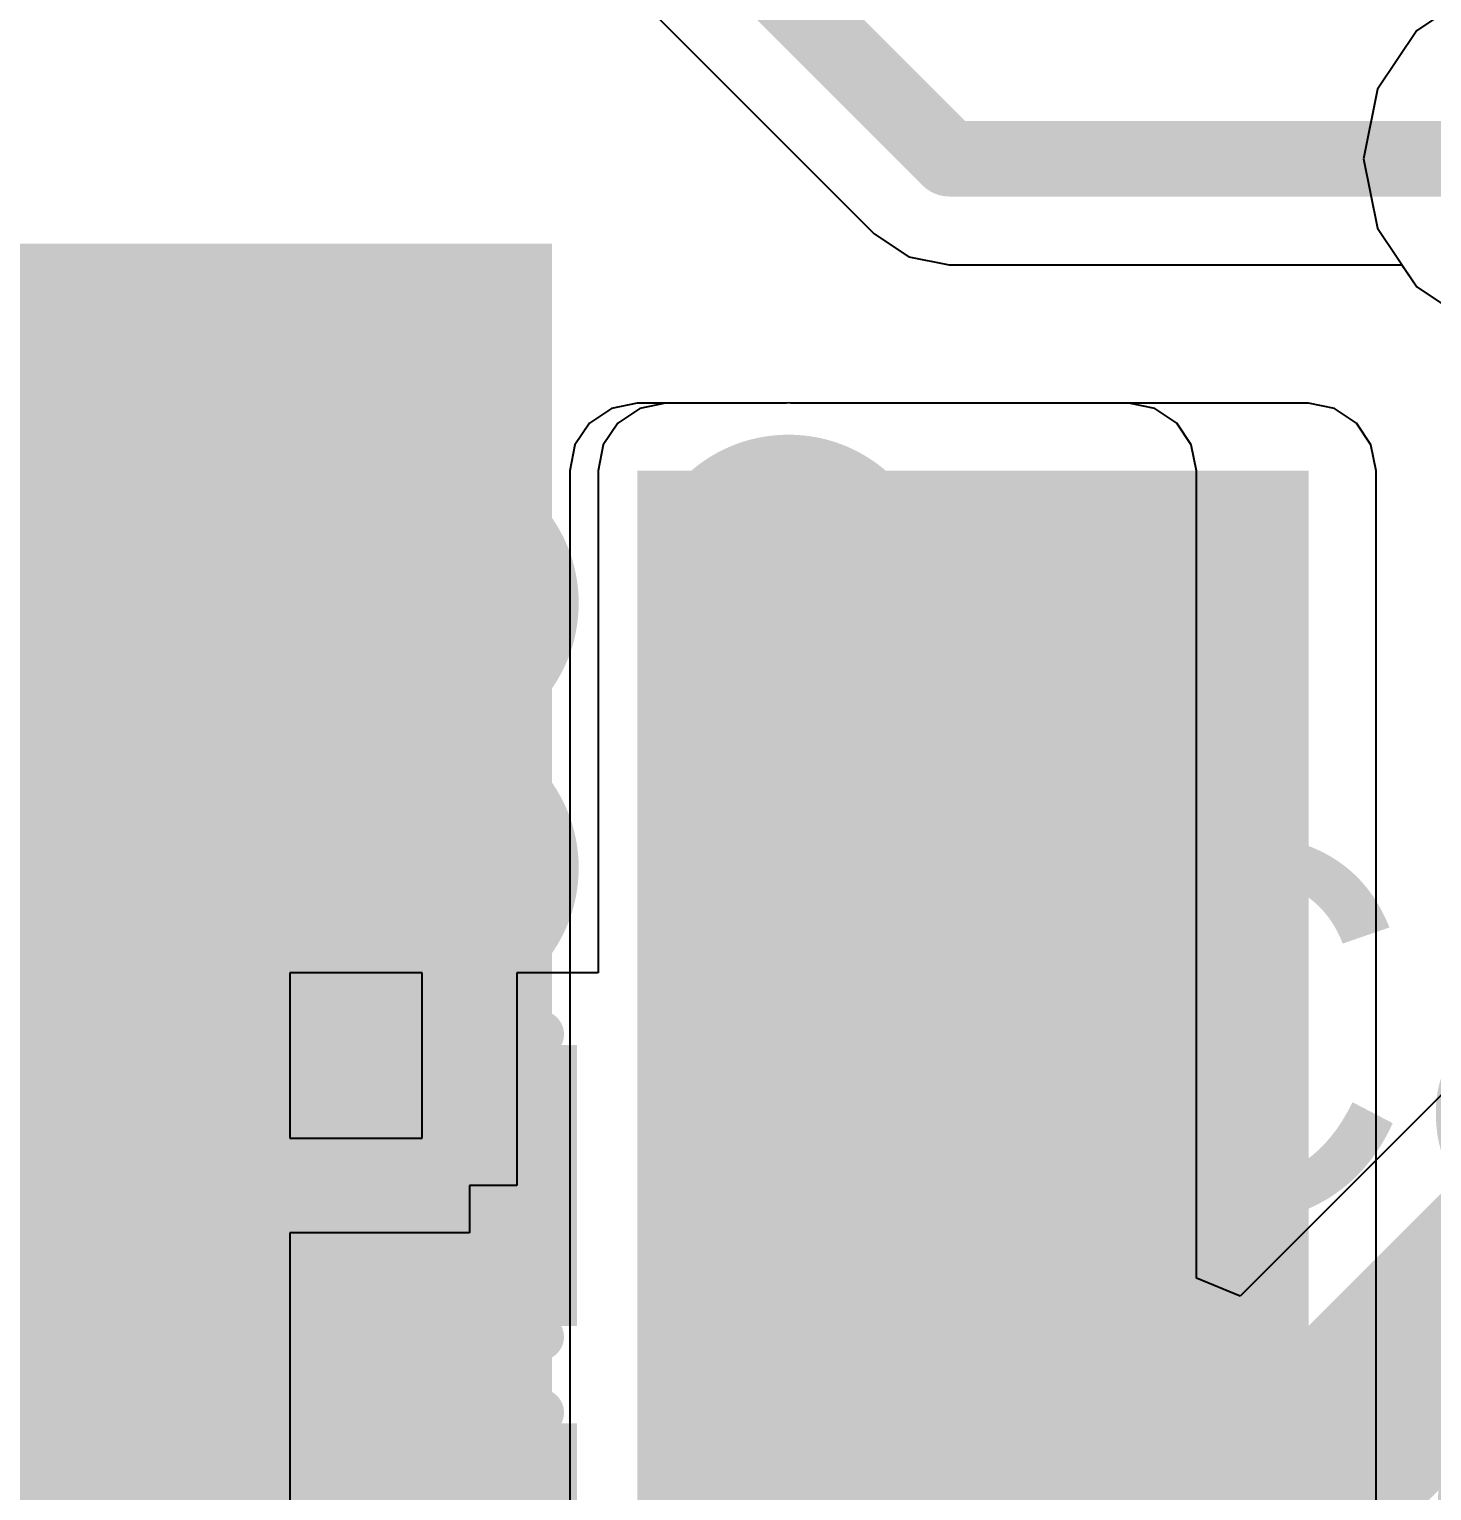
# Model space of a CAD drawing. Header units: inches. Extents: x -8 to 210, y -39 to 109.
# Drawn here: x 58.514 to 62.281, y 24.489 to 28.415 of the extents above; entities that cross this region are included whole.
import ezdxf

# ---------------------------------------------------------------- set-up
doc = ezdxf.new("R2010")
doc.units = ezdxf.units.IN
for name, color, linetype in [('Bottom Layer', 5, 'Continuous'), ('Bottom Solder', 6, 'Continuous'), ('Drill Drawing', 1, 'Continuous'), ('Top Layer', 1, 'Continuous'), ('Top Overlay', 2, 'Continuous'), ('Top Paste', 8, 'Continuous'), ('Top Solder', 216, 'Continuous'), ('Via Holes', 16, 'Continuous')]:
    doc.layers.add(name, color=color, linetype=linetype)
doc.styles.add('Arial', font='', dxfattribs={"height": 0.2})
doc.styles.get('Arial').set_extended_font_data('Arial')

# ---------------------------------------------------------------- blocks, each defined once
blk = doc.blocks.new('C___0402_147')
at = {"layer": 'Top Layer'}
for points in [[(-0.6985, -0.3175), (-0.6985, 0.3175), (-0.2413, 0.3175), (-0.2413, -0.3175)], [(0.2413, -0.3175), (0.2413, 0.3175), (0.6985, 0.3175), (0.6985, -0.3175)]]:
    blk.add_hatch(color=1, dxfattribs=at).paths.add_polyline_path(points)
at = {"layer": 'Top Paste'}
for points in [[(-0.6985, -0.3175), (-0.6985, 0.3175), (-0.2413, 0.3175), (-0.2413, -0.3175)], [(0.2413, -0.3175), (0.2413, 0.3175), (0.6985, 0.3175), (0.6985, -0.3175)]]:
    blk.add_hatch(color=8, dxfattribs=at).paths.add_polyline_path(points)
at = {"layer": 'Top Solder'}
for points in [[(-0.7585, -0.3775), (-0.7585, 0.3775), (-0.1813, 0.3775), (-0.1813, -0.3775)], [(0.1813, -0.3775), (0.1813, 0.3775), (0.7585, 0.3775), (0.7585, -0.3775)]]:
    blk.add_hatch(color=216, dxfattribs=at).paths.add_polyline_path(points)
at = {"layer": 'Top Overlay'}
for points in [[(-0.7874, -0.4064, 0.127, 0.127, 0), (-0.7874, 0.4064, 0.127, 0.127, 0)], [(-0.7874, 0.4064, 0.127, 0.127, 0), (-0.2794, 0.4064, 0.127, 0.127, 0)], [(0.2794, 0.4064, 0.127, 0.127, 0), (0.7874, 0.4064, 0.127, 0.127, 0)], [(0.7874, -0.4064, 0.127, 0.127, 0), (0.7874, 0.4064, 0.127, 0.127, 0)], [(-0.7874, -0.4064, 0.127, 0.127, 0), (-0.2794, -0.4064, 0.127, 0.127, 0)], [(0.2794, -0.4064, 0.127, 0.127, 0), (0.7874, -0.4064, 0.127, 0.127, 0)]]:
    blk.add_lwpolyline(points, format="xyseb", dxfattribs=at)
for points in [[(-0.8191, 0.4064, 0.0635, 0.0635, 1), (-0.7556, 0.4064, 0.0635, 0.0635, 1)], [(-0.8191, 0.4064, 0.0635, 0.0635, 1), (-0.7556, 0.4064, 0.0635, 0.0635, 1)], [(-0.3111, 0.4064, 0.0635, 0.0635, 1), (-0.2477, 0.4064, 0.0635, 0.0635, 1)], [(0.2477, 0.4064, 0.0635, 0.0635, 1), (0.3111, 0.4064, 0.0635, 0.0635, 1)], [(0.7556, 0.4064, 0.0635, 0.0635, 1), (0.8191, 0.4064, 0.0635, 0.0635, 1)], [(0.7556, 0.4064, 0.0635, 0.0635, 1), (0.8191, 0.4064, 0.0635, 0.0635, 1)], [(-0.8191, -0.4064, 0.0635, 0.0635, 1), (-0.7556, -0.4064, 0.0635, 0.0635, 1)], [(-0.8191, -0.4064, 0.0635, 0.0635, 1), (-0.7556, -0.4064, 0.0635, 0.0635, 1)], [(-0.3111, -0.4064, 0.0635, 0.0635, 1), (-0.2477, -0.4064, 0.0635, 0.0635, 1)], [(0.2477, -0.4064, 0.0635, 0.0635, 1), (0.3111, -0.4064, 0.0635, 0.0635, 1)], [(0.7556, -0.4064, 0.0635, 0.0635, 1), (0.8191, -0.4064, 0.0635, 0.0635, 1)], [(0.7556, -0.4064, 0.0635, 0.0635, 1), (0.8191, -0.4064, 0.0635, 0.0635, 1)]]:
    blk.add_lwpolyline(points, format="xyseb", close=True, dxfattribs=at)
blk = doc.blocks.new('C___0402_148')
at = {"layer": 'Top Layer'}
for points in [[(-0.6985, -0.3175), (-0.6985, 0.3175), (-0.2413, 0.3175), (-0.2413, -0.3175)], [(0.2413, -0.3175), (0.2413, 0.3175), (0.6985, 0.3175), (0.6985, -0.3175)]]:
    blk.add_hatch(color=1, dxfattribs=at).paths.add_polyline_path(points)
at = {"layer": 'Top Paste'}
for points in [[(-0.6985, -0.3175), (-0.6985, 0.3175), (-0.2413, 0.3175), (-0.2413, -0.3175)], [(0.2413, -0.3175), (0.2413, 0.3175), (0.6985, 0.3175), (0.6985, -0.3175)]]:
    blk.add_hatch(color=8, dxfattribs=at).paths.add_polyline_path(points)
at = {"layer": 'Top Solder'}
for points in [[(-0.7585, -0.3775), (-0.7585, 0.3775), (-0.1813, 0.3775), (-0.1813, -0.3775)], [(0.1813, -0.3775), (0.1813, 0.3775), (0.7585, 0.3775), (0.7585, -0.3775)]]:
    blk.add_hatch(color=216, dxfattribs=at).paths.add_polyline_path(points)
at = {"layer": 'Top Overlay'}
for points in [[(-0.7874, -0.4064, 0.127, 0.127, 0), (-0.7874, 0.4064, 0.127, 0.127, 0)], [(-0.7874, 0.4064, 0.127, 0.127, 0), (-0.2794, 0.4064, 0.127, 0.127, 0)], [(0.2794, 0.4064, 0.127, 0.127, 0), (0.7874, 0.4064, 0.127, 0.127, 0)], [(0.7874, -0.4064, 0.127, 0.127, 0), (0.7874, 0.4064, 0.127, 0.127, 0)], [(-0.7874, -0.4064, 0.127, 0.127, 0), (-0.2794, -0.4064, 0.127, 0.127, 0)], [(0.2794, -0.4064, 0.127, 0.127, 0), (0.7874, -0.4064, 0.127, 0.127, 0)]]:
    blk.add_lwpolyline(points, format="xyseb", dxfattribs=at)
for points in [[(-0.8191, 0.4064, 0.0635, 0.0635, 1), (-0.7556, 0.4064, 0.0635, 0.0635, 1)], [(-0.8191, 0.4064, 0.0635, 0.0635, 1), (-0.7556, 0.4064, 0.0635, 0.0635, 1)], [(-0.3111, 0.4064, 0.0635, 0.0635, 1), (-0.2477, 0.4064, 0.0635, 0.0635, 1)], [(0.2477, 0.4064, 0.0635, 0.0635, 1), (0.3111, 0.4064, 0.0635, 0.0635, 1)], [(0.7556, 0.4064, 0.0635, 0.0635, 1), (0.8191, 0.4064, 0.0635, 0.0635, 1)], [(0.7556, 0.4064, 0.0635, 0.0635, 1), (0.8191, 0.4064, 0.0635, 0.0635, 1)], [(-0.8191, -0.4064, 0.0635, 0.0635, 1), (-0.7556, -0.4064, 0.0635, 0.0635, 1)], [(-0.8191, -0.4064, 0.0635, 0.0635, 1), (-0.7556, -0.4064, 0.0635, 0.0635, 1)], [(-0.3111, -0.4064, 0.0635, 0.0635, 1), (-0.2477, -0.4064, 0.0635, 0.0635, 1)], [(0.2477, -0.4064, 0.0635, 0.0635, 1), (0.3111, -0.4064, 0.0635, 0.0635, 1)], [(0.7556, -0.4064, 0.0635, 0.0635, 1), (0.8191, -0.4064, 0.0635, 0.0635, 1)], [(0.7556, -0.4064, 0.0635, 0.0635, 1), (0.8191, -0.4064, 0.0635, 0.0635, 1)]]:
    blk.add_lwpolyline(points, format="xyseb", close=True, dxfattribs=at)

msp = doc.modelspace()

# ---------------------------------------------------------------- hatches: boundary and pattern name
at = {"layer": 'Bottom Layer'}
msp.add_hatch(color=5, dxfattribs=at).paths.add_polyline_path([(61.9506, 20.9743), (61.9506, 27.2288), (60.1472, 27.2288), (60.1472, 20.9743)])
h = msp.add_hatch(color=5, dxfattribs=at)
edge = h.paths.add_edge_path()
edge.add_arc((60.5536, 26.924), 0.3, 0, 360)
h = msp.add_hatch(color=5, dxfattribs=at)
edge = h.paths.add_edge_path()
edge.add_arc((59.5884, 26.8732), 0.3, 0, 360)
h = msp.add_hatch(color=5, dxfattribs=at)
edge = h.paths.add_edge_path()
edge.add_arc((59.5884, 26.162), 0.3, 0, 360)
h = msp.add_hatch(color=5, dxfattribs=at)
edge = h.paths.add_edge_path()
edge.add_arc((60.5536, 26.1874), 0.3, 0, 360)
h = msp.add_hatch(color=5, dxfattribs=at)
edge = h.paths.add_edge_path()
edge.add_arc((58.9788, 25.8064), 0.3, 0, 360)
h = msp.add_hatch(color=5, dxfattribs=at)
edge = h.paths.add_edge_path()
edge.add_arc((58.9788, 24.9428), 0.3, 0, 360)
at = {"layer": 'Bottom Solder'}
h = msp.add_hatch(color=6, dxfattribs=at)
edge = h.paths.add_edge_path()
edge.add_arc((60.5536, 26.924), 0.4016, 0, 360)
h = msp.add_hatch(color=6, dxfattribs=at)
edge = h.paths.add_edge_path()
edge.add_arc((59.5884, 26.8732), 0.4016, 0, 360)
h = msp.add_hatch(color=6, dxfattribs=at)
edge = h.paths.add_edge_path()
edge.add_arc((60.5536, 26.1874), 0.4016, 0, 360)
h = msp.add_hatch(color=6, dxfattribs=at)
edge = h.paths.add_edge_path()
edge.add_arc((59.5884, 26.162), 0.4016, 0, 360)
h = msp.add_hatch(color=6, dxfattribs=at)
edge = h.paths.add_edge_path()
edge.add_arc((58.9788, 25.8064), 0.4016, 0, 360)
h = msp.add_hatch(color=6, dxfattribs=at)
edge = h.paths.add_edge_path()
edge.add_arc((58.9788, 24.9428), 0.4016, 0, 360)
at = {"layer": 'Top Layer'}
for points in [[(54.6354, 23.749), (59.817, 23.749), (59.817, 27.8384), (54.6354, 27.8384)], [(57.8358, 22.7584), (59.9186, 22.7584), (59.9186, 27.8384), (57.8358, 27.8384)], [(60.2234, 21.8694), (61.468, 21.8694), (61.468, 27.2288), (60.2234, 27.2288)]]:
    msp.add_hatch(color=1, dxfattribs=at).paths.add_polyline_path(points)
h = msp.add_hatch(color=1, dxfattribs=at)
edge = h.paths.add_edge_path()
edge.add_arc((60.5536, 26.924), 0.3, 0, 360)
h = msp.add_hatch(color=1, dxfattribs=at)
edge = h.paths.add_edge_path()
edge.add_arc((59.5884, 26.8732), 0.3, 0, 360)
h = msp.add_hatch(color=1, dxfattribs=at)
edge = h.paths.add_edge_path()
edge.add_arc((59.5884, 26.162), 0.3, 0, 360)
h = msp.add_hatch(color=1, dxfattribs=at)
edge = h.paths.add_edge_path()
edge.add_arc((60.5536, 26.1874), 0.3, 0, 360)
h = msp.add_hatch(color=1, dxfattribs=at)
edge = h.paths.add_edge_path()
edge.add_arc((58.9788, 25.8064), 0.3, 0, 360)
h = msp.add_hatch(color=1, dxfattribs=at)
edge = h.paths.add_edge_path()
edge.add_arc((58.9788, 24.9428), 0.3, 0, 360)
at = {"layer": 'Top Solder'}
h = msp.add_hatch(color=216, dxfattribs=at)
edge = h.paths.add_edge_path()
edge.add_arc((60.5536, 26.924), 0.4016, 0, 360)
h = msp.add_hatch(color=216, dxfattribs=at)
edge = h.paths.add_edge_path()
edge.add_arc((59.5884, 26.8732), 0.4016, 0, 360)
h = msp.add_hatch(color=216, dxfattribs=at)
edge = h.paths.add_edge_path()
edge.add_arc((60.5536, 26.1874), 0.4016, 0, 360)
h = msp.add_hatch(color=216, dxfattribs=at)
edge = h.paths.add_edge_path()
edge.add_arc((59.5884, 26.162), 0.4016, 0, 360)
h = msp.add_hatch(color=216, dxfattribs=at)
edge = h.paths.add_edge_path()
edge.add_arc((58.9788, 25.8064), 0.4016, 0, 360)
h = msp.add_hatch(color=216, dxfattribs=at)
edge = h.paths.add_edge_path()
edge.add_arc((58.9788, 24.9428), 0.4016, 0, 360)
at = {"layer": 'Via Holes'}
h = msp.add_hatch(color=7, dxfattribs=at)
edge = h.paths.add_edge_path()
edge.add_arc((60.5536, 26.924), 0.15, 0, 360)
h = msp.add_hatch(color=7, dxfattribs=at)
edge = h.paths.add_edge_path()
edge.add_arc((59.5884, 26.8732), 0.15, 0, 360)
h = msp.add_hatch(color=7, dxfattribs=at)
edge = h.paths.add_edge_path()
edge.add_arc((59.5884, 26.162), 0.15, 0, 360)
h = msp.add_hatch(color=7, dxfattribs=at)
edge = h.paths.add_edge_path()
edge.add_arc((60.5536, 26.1874), 0.15, 0, 360)
h = msp.add_hatch(color=7, dxfattribs=at)
edge = h.paths.add_edge_path()
edge.add_arc((58.9788, 25.8064), 0.15, 0, 360)
h = msp.add_hatch(color=7, dxfattribs=at)
edge = h.paths.add_edge_path()
edge.add_arc((58.9788, 24.9428), 0.15, 0, 360)

# ---------------------------------------------------------------- linework, layer by layer
at = {"layer": 'Bottom Layer'}
for p, q in [((62.3636, 28.4933), (62.2411, 28.4115)), ((62.2411, 28.4115), (62.1355, 28.2534)), ((62.1355, 28.2534), (62.0984, 28.067)), ((62.0984, 28.067), (62.1355, 27.8806)), ((62.1355, 27.8806), (62.2411, 27.7225)), ((62.2411, 27.7225), (62.3992, 27.6169)), ((60.1472, 27.4101), (60.0778, 27.3963)), ((60.5482, 27.4101), (60.1472, 27.4101)), ((60.5536, 27.4112), (60.5482, 27.4101)), ((60.559, 27.4101), (60.5536, 27.4112)), ((61.9506, 27.4101), (60.559, 27.4101)), ((62.02, 27.3963), (61.9506, 27.4101)), ((60.0778, 27.3963), (60.019, 27.357)), ((62.0788, 27.357), (62.02, 27.3963)), ((60.019, 27.357), (59.9797, 27.2982)), ((62.1181, 27.2982), (62.0788, 27.357)), ((59.9797, 27.2982), (59.9659, 27.2288)), ((62.1319, 27.2288), (62.1181, 27.2982)), ((59.9659, 27.2288), (59.9659, 21.9964)), ((62.1319, 22.1777), (62.1319, 27.2288))]:
    msp.add_line(p, q, dxfattribs=at)
at = {"layer": 'Drill Drawing'}
for points in [[(60.2996, 27.178, 0.0508, 0.0508, 0), (60.8076, 27.178, 0.0508, 0.0508, 0)], [(60.2996, 26.67, 0.0508, 0.0508, 0), (60.2996, 27.178, 0.0508, 0.0508, 0)], [(60.8076, 26.67, 0.0508, 0.0508, 0), (60.8076, 27.178, 0.0508, 0.0508, 0)], [(59.3344, 27.1272, 0.0508, 0.0508, 0), (59.8424, 27.1272, 0.0508, 0.0508, 0)], [(59.3344, 26.6192, 0.0508, 0.0508, 0), (59.3344, 27.1272, 0.0508, 0.0508, 0)], [(59.8424, 26.6192, 0.0508, 0.0508, 0), (59.8424, 27.1272, 0.0508, 0.0508, 0)], [(60.4012, 27.0764, 0.0508, 0.0508, 0), (60.706, 27.0764, 0.0508, 0.0508, 0)], [(60.4012, 26.7716, 0.0508, 0.0508, 0), (60.4012, 27.0764, 0.0508, 0.0508, 0)], [(60.706, 26.7716, 0.0508, 0.0508, 0), (60.706, 27.0764, 0.0508, 0.0508, 0)], [(59.436, 27.0256, 0.0508, 0.0508, 0), (59.7408, 27.0256, 0.0508, 0.0508, 0)], [(59.436, 26.7208, 0.0508, 0.0508, 0), (59.436, 27.0256, 0.0508, 0.0508, 0)], [(59.7408, 26.7208, 0.0508, 0.0508, 0), (59.7408, 27.0256, 0.0508, 0.0508, 0)], [(60.4012, 26.7716, 0.0508, 0.0508, 0), (60.706, 26.7716, 0.0508, 0.0508, 0)], [(59.436, 26.7208, 0.0508, 0.0508, 0), (59.7408, 26.7208, 0.0508, 0.0508, 0)], [(60.2996, 26.67, 0.0508, 0.0508, 0), (60.8076, 26.67, 0.0508, 0.0508, 0)], [(59.3344, 26.6192, 0.0508, 0.0508, 0), (59.8424, 26.6192, 0.0508, 0.0508, 0)], [(60.2996, 26.4414, 0.0508, 0.0508, 0), (60.8076, 26.4414, 0.0508, 0.0508, 0)], [(60.2996, 25.9334, 0.0508, 0.0508, 0), (60.2996, 26.4414, 0.0508, 0.0508, 0)], [(60.8076, 25.9334, 0.0508, 0.0508, 0), (60.8076, 26.4414, 0.0508, 0.0508, 0)], [(59.3344, 26.416, 0.0508, 0.0508, 0), (59.8424, 26.416, 0.0508, 0.0508, 0)], [(59.3344, 25.908, 0.0508, 0.0508, 0), (59.3344, 26.416, 0.0508, 0.0508, 0)], [(59.8424, 25.908, 0.0508, 0.0508, 0), (59.8424, 26.416, 0.0508, 0.0508, 0)], [(60.4012, 26.3398, 0.0508, 0.0508, 0), (60.706, 26.3398, 0.0508, 0.0508, 0)], [(60.4012, 26.035, 0.0508, 0.0508, 0), (60.4012, 26.3398, 0.0508, 0.0508, 0)], [(60.706, 26.035, 0.0508, 0.0508, 0), (60.706, 26.3398, 0.0508, 0.0508, 0)], [(59.436, 26.3144, 0.0508, 0.0508, 0), (59.7408, 26.3144, 0.0508, 0.0508, 0)], [(59.436, 26.0096, 0.0508, 0.0508, 0), (59.436, 26.3144, 0.0508, 0.0508, 0)], [(59.7408, 26.0096, 0.0508, 0.0508, 0), (59.7408, 26.3144, 0.0508, 0.0508, 0)], [(58.7248, 26.0604, 0.0508, 0.0508, 0), (59.2328, 26.0604, 0.0508, 0.0508, 0)], [(58.7248, 25.5524, 0.0508, 0.0508, 0), (58.7248, 26.0604, 0.0508, 0.0508, 0)], [(59.2328, 25.5524, 0.0508, 0.0508, 0), (59.2328, 26.0604, 0.0508, 0.0508, 0)], [(59.436, 26.0096, 0.0508, 0.0508, 0), (59.7408, 26.0096, 0.0508, 0.0508, 0)], [(60.4012, 26.035, 0.0508, 0.0508, 0), (60.706, 26.035, 0.0508, 0.0508, 0)], [(58.8264, 25.9588, 0.0508, 0.0508, 0), (59.1312, 25.9588, 0.0508, 0.0508, 0)], [(58.8264, 25.654, 0.0508, 0.0508, 0), (58.8264, 25.9588, 0.0508, 0.0508, 0)], [(59.1312, 25.654, 0.0508, 0.0508, 0), (59.1312, 25.9588, 0.0508, 0.0508, 0)], [(60.2996, 25.9334, 0.0508, 0.0508, 0), (60.8076, 25.9334, 0.0508, 0.0508, 0)], [(59.3344, 25.908, 0.0508, 0.0508, 0), (59.8424, 25.908, 0.0508, 0.0508, 0)], [(58.8264, 25.654, 0.0508, 0.0508, 0), (59.1312, 25.654, 0.0508, 0.0508, 0)], [(58.7248, 25.5524, 0.0508, 0.0508, 0), (59.2328, 25.5524, 0.0508, 0.0508, 0)], [(58.7248, 25.1968, 0.0508, 0.0508, 0), (59.2328, 25.1968, 0.0508, 0.0508, 0)], [(58.7248, 24.6888, 0.0508, 0.0508, 0), (58.7248, 25.1968, 0.0508, 0.0508, 0)], [(59.2328, 24.6888, 0.0508, 0.0508, 0), (59.2328, 25.1968, 0.0508, 0.0508, 0)], [(58.8264, 25.0952, 0.0508, 0.0508, 0), (59.1312, 25.0952, 0.0508, 0.0508, 0)], [(58.8264, 24.7904, 0.0508, 0.0508, 0), (58.8264, 25.0952, 0.0508, 0.0508, 0)], [(59.1312, 24.7904, 0.0508, 0.0508, 0), (59.1312, 25.0952, 0.0508, 0.0508, 0)], [(58.8264, 24.7904, 0.0508, 0.0508, 0), (59.1312, 24.7904, 0.0508, 0.0508, 0)], [(58.7248, 24.6888, 0.0508, 0.0508, 0), (59.2328, 24.6888, 0.0508, 0.0508, 0)]]:
    msp.add_lwpolyline(points, format="xyseb", dxfattribs=at)
for points in [[(60.2869, 27.178, 0.0254, 0.0254, 1), (60.3123, 27.178, 0.0254, 0.0254, 1)], [(60.2869, 27.178, 0.0254, 0.0254, 1), (60.3123, 27.178, 0.0254, 0.0254, 1)], [(60.7949, 27.178, 0.0254, 0.0254, 1), (60.8203, 27.178, 0.0254, 0.0254, 1)], [(60.7949, 27.178, 0.0254, 0.0254, 1), (60.8203, 27.178, 0.0254, 0.0254, 1)], [(59.3217, 27.1272, 0.0254, 0.0254, 1), (59.3471, 27.1272, 0.0254, 0.0254, 1)], [(59.3217, 27.1272, 0.0254, 0.0254, 1), (59.3471, 27.1272, 0.0254, 0.0254, 1)], [(59.8297, 27.1272, 0.0254, 0.0254, 1), (59.8551, 27.1272, 0.0254, 0.0254, 1)], [(59.8297, 27.1272, 0.0254, 0.0254, 1), (59.8551, 27.1272, 0.0254, 0.0254, 1)], [(60.3885, 27.0764, 0.0254, 0.0254, 1), (60.4139, 27.0764, 0.0254, 0.0254, 1)], [(60.3885, 27.0764, 0.0254, 0.0254, 1), (60.4139, 27.0764, 0.0254, 0.0254, 1)], [(60.6933, 27.0764, 0.0254, 0.0254, 1), (60.7187, 27.0764, 0.0254, 0.0254, 1)], [(60.6933, 27.0764, 0.0254, 0.0254, 1), (60.7187, 27.0764, 0.0254, 0.0254, 1)], [(59.4233, 27.0256, 0.0254, 0.0254, 1), (59.4487, 27.0256, 0.0254, 0.0254, 1)], [(59.4233, 27.0256, 0.0254, 0.0254, 1), (59.4487, 27.0256, 0.0254, 0.0254, 1)], [(59.7281, 27.0256, 0.0254, 0.0254, 1), (59.7535, 27.0256, 0.0254, 0.0254, 1)], [(59.7281, 27.0256, 0.0254, 0.0254, 1), (59.7535, 27.0256, 0.0254, 0.0254, 1)], [(60.3885, 26.7716, 0.0254, 0.0254, 1), (60.4139, 26.7716, 0.0254, 0.0254, 1)], [(60.3885, 26.7716, 0.0254, 0.0254, 1), (60.4139, 26.7716, 0.0254, 0.0254, 1)], [(60.6933, 26.7716, 0.0254, 0.0254, 1), (60.7187, 26.7716, 0.0254, 0.0254, 1)], [(60.6933, 26.7716, 0.0254, 0.0254, 1), (60.7187, 26.7716, 0.0254, 0.0254, 1)], [(59.4233, 26.7208, 0.0254, 0.0254, 1), (59.4487, 26.7208, 0.0254, 0.0254, 1)], [(59.4233, 26.7208, 0.0254, 0.0254, 1), (59.4487, 26.7208, 0.0254, 0.0254, 1)], [(59.7281, 26.7208, 0.0254, 0.0254, 1), (59.7535, 26.7208, 0.0254, 0.0254, 1)], [(59.7281, 26.7208, 0.0254, 0.0254, 1), (59.7535, 26.7208, 0.0254, 0.0254, 1)], [(60.2869, 26.67, 0.0254, 0.0254, 1), (60.3123, 26.67, 0.0254, 0.0254, 1)], [(60.2869, 26.67, 0.0254, 0.0254, 1), (60.3123, 26.67, 0.0254, 0.0254, 1)], [(60.7949, 26.67, 0.0254, 0.0254, 1), (60.8203, 26.67, 0.0254, 0.0254, 1)], [(60.7949, 26.67, 0.0254, 0.0254, 1), (60.8203, 26.67, 0.0254, 0.0254, 1)], [(59.3217, 26.6192, 0.0254, 0.0254, 1), (59.3471, 26.6192, 0.0254, 0.0254, 1)], [(59.3217, 26.6192, 0.0254, 0.0254, 1), (59.3471, 26.6192, 0.0254, 0.0254, 1)], [(59.8297, 26.6192, 0.0254, 0.0254, 1), (59.8551, 26.6192, 0.0254, 0.0254, 1)], [(59.8297, 26.6192, 0.0254, 0.0254, 1), (59.8551, 26.6192, 0.0254, 0.0254, 1)], [(60.2869, 26.4414, 0.0254, 0.0254, 1), (60.3123, 26.4414, 0.0254, 0.0254, 1)], [(60.2869, 26.4414, 0.0254, 0.0254, 1), (60.3123, 26.4414, 0.0254, 0.0254, 1)], [(60.7949, 26.4414, 0.0254, 0.0254, 1), (60.8203, 26.4414, 0.0254, 0.0254, 1)], [(60.7949, 26.4414, 0.0254, 0.0254, 1), (60.8203, 26.4414, 0.0254, 0.0254, 1)], [(59.3217, 26.416, 0.0254, 0.0254, 1), (59.3471, 26.416, 0.0254, 0.0254, 1)], [(59.3217, 26.416, 0.0254, 0.0254, 1), (59.3471, 26.416, 0.0254, 0.0254, 1)], [(59.8297, 26.416, 0.0254, 0.0254, 1), (59.8551, 26.416, 0.0254, 0.0254, 1)], [(59.8297, 26.416, 0.0254, 0.0254, 1), (59.8551, 26.416, 0.0254, 0.0254, 1)], [(60.3885, 26.3398, 0.0254, 0.0254, 1), (60.4139, 26.3398, 0.0254, 0.0254, 1)], [(60.3885, 26.3398, 0.0254, 0.0254, 1), (60.4139, 26.3398, 0.0254, 0.0254, 1)], [(60.6933, 26.3398, 0.0254, 0.0254, 1), (60.7187, 26.3398, 0.0254, 0.0254, 1)], [(60.6933, 26.3398, 0.0254, 0.0254, 1), (60.7187, 26.3398, 0.0254, 0.0254, 1)], [(59.4233, 26.3144, 0.0254, 0.0254, 1), (59.4487, 26.3144, 0.0254, 0.0254, 1)], [(59.4233, 26.3144, 0.0254, 0.0254, 1), (59.4487, 26.3144, 0.0254, 0.0254, 1)], [(59.7281, 26.3144, 0.0254, 0.0254, 1), (59.7535, 26.3144, 0.0254, 0.0254, 1)], [(59.7281, 26.3144, 0.0254, 0.0254, 1), (59.7535, 26.3144, 0.0254, 0.0254, 1)], [(58.7121, 26.0604, 0.0254, 0.0254, 1), (58.7375, 26.0604, 0.0254, 0.0254, 1)], [(58.7121, 26.0604, 0.0254, 0.0254, 1), (58.7375, 26.0604, 0.0254, 0.0254, 1)], [(59.2201, 26.0604, 0.0254, 0.0254, 1), (59.2455, 26.0604, 0.0254, 0.0254, 1)], [(59.2201, 26.0604, 0.0254, 0.0254, 1), (59.2455, 26.0604, 0.0254, 0.0254, 1)], [(59.4233, 26.0096, 0.0254, 0.0254, 1), (59.4487, 26.0096, 0.0254, 0.0254, 1)], [(59.4233, 26.0096, 0.0254, 0.0254, 1), (59.4487, 26.0096, 0.0254, 0.0254, 1)], [(59.7281, 26.0096, 0.0254, 0.0254, 1), (59.7535, 26.0096, 0.0254, 0.0254, 1)], [(59.7281, 26.0096, 0.0254, 0.0254, 1), (59.7535, 26.0096, 0.0254, 0.0254, 1)], [(60.3885, 26.035, 0.0254, 0.0254, 1), (60.4139, 26.035, 0.0254, 0.0254, 1)], [(60.3885, 26.035, 0.0254, 0.0254, 1), (60.4139, 26.035, 0.0254, 0.0254, 1)], [(60.6933, 26.035, 0.0254, 0.0254, 1), (60.7187, 26.035, 0.0254, 0.0254, 1)], [(60.6933, 26.035, 0.0254, 0.0254, 1), (60.7187, 26.035, 0.0254, 0.0254, 1)], [(58.8137, 25.9588, 0.0254, 0.0254, 1), (58.8391, 25.9588, 0.0254, 0.0254, 1)], [(58.8137, 25.9588, 0.0254, 0.0254, 1), (58.8391, 25.9588, 0.0254, 0.0254, 1)], [(59.1185, 25.9588, 0.0254, 0.0254, 1), (59.1439, 25.9588, 0.0254, 0.0254, 1)], [(59.1185, 25.9588, 0.0254, 0.0254, 1), (59.1439, 25.9588, 0.0254, 0.0254, 1)], [(60.2869, 25.9334, 0.0254, 0.0254, 1), (60.3123, 25.9334, 0.0254, 0.0254, 1)], [(60.2869, 25.9334, 0.0254, 0.0254, 1), (60.3123, 25.9334, 0.0254, 0.0254, 1)], [(60.7949, 25.9334, 0.0254, 0.0254, 1), (60.8203, 25.9334, 0.0254, 0.0254, 1)], [(60.7949, 25.9334, 0.0254, 0.0254, 1), (60.8203, 25.9334, 0.0254, 0.0254, 1)], [(59.3217, 25.908, 0.0254, 0.0254, 1), (59.3471, 25.908, 0.0254, 0.0254, 1)], [(59.3217, 25.908, 0.0254, 0.0254, 1), (59.3471, 25.908, 0.0254, 0.0254, 1)], [(59.8297, 25.908, 0.0254, 0.0254, 1), (59.8551, 25.908, 0.0254, 0.0254, 1)], [(59.8297, 25.908, 0.0254, 0.0254, 1), (59.8551, 25.908, 0.0254, 0.0254, 1)], [(58.8137, 25.654, 0.0254, 0.0254, 1), (58.8391, 25.654, 0.0254, 0.0254, 1)], [(58.8137, 25.654, 0.0254, 0.0254, 1), (58.8391, 25.654, 0.0254, 0.0254, 1)], [(59.1185, 25.654, 0.0254, 0.0254, 1), (59.1439, 25.654, 0.0254, 0.0254, 1)], [(59.1185, 25.654, 0.0254, 0.0254, 1), (59.1439, 25.654, 0.0254, 0.0254, 1)], [(58.7121, 25.5524, 0.0254, 0.0254, 1), (58.7375, 25.5524, 0.0254, 0.0254, 1)], [(58.7121, 25.5524, 0.0254, 0.0254, 1), (58.7375, 25.5524, 0.0254, 0.0254, 1)], [(59.2201, 25.5524, 0.0254, 0.0254, 1), (59.2455, 25.5524, 0.0254, 0.0254, 1)], [(59.2201, 25.5524, 0.0254, 0.0254, 1), (59.2455, 25.5524, 0.0254, 0.0254, 1)], [(58.7121, 25.1968, 0.0254, 0.0254, 1), (58.7375, 25.1968, 0.0254, 0.0254, 1)], [(58.7121, 25.1968, 0.0254, 0.0254, 1), (58.7375, 25.1968, 0.0254, 0.0254, 1)], [(59.2201, 25.1968, 0.0254, 0.0254, 1), (59.2455, 25.1968, 0.0254, 0.0254, 1)], [(59.2201, 25.1968, 0.0254, 0.0254, 1), (59.2455, 25.1968, 0.0254, 0.0254, 1)], [(58.8137, 25.0952, 0.0254, 0.0254, 1), (58.8391, 25.0952, 0.0254, 0.0254, 1)], [(58.8137, 25.0952, 0.0254, 0.0254, 1), (58.8391, 25.0952, 0.0254, 0.0254, 1)], [(59.1185, 25.0952, 0.0254, 0.0254, 1), (59.1439, 25.0952, 0.0254, 0.0254, 1)], [(59.1185, 25.0952, 0.0254, 0.0254, 1), (59.1439, 25.0952, 0.0254, 0.0254, 1)], [(58.8137, 24.7904, 0.0254, 0.0254, 1), (58.8391, 24.7904, 0.0254, 0.0254, 1)], [(58.8137, 24.7904, 0.0254, 0.0254, 1), (58.8391, 24.7904, 0.0254, 0.0254, 1)], [(59.1185, 24.7904, 0.0254, 0.0254, 1), (59.1439, 24.7904, 0.0254, 0.0254, 1)], [(59.1185, 24.7904, 0.0254, 0.0254, 1), (59.1439, 24.7904, 0.0254, 0.0254, 1)], [(58.7121, 24.6888, 0.0254, 0.0254, 1), (58.7375, 24.6888, 0.0254, 0.0254, 1)], [(58.7121, 24.6888, 0.0254, 0.0254, 1), (58.7375, 24.6888, 0.0254, 0.0254, 1)], [(59.2201, 24.6888, 0.0254, 0.0254, 1), (59.2455, 24.6888, 0.0254, 0.0254, 1)], [(59.2201, 24.6888, 0.0254, 0.0254, 1), (59.2455, 24.6888, 0.0254, 0.0254, 1)]]:
    msp.add_lwpolyline(points, format="xyseb", close=True, dxfattribs=at)
at = {"layer": 'Top Layer'}
for p, q in [((60.1236, 28.526), (60.784, 27.8656)), ((60.784, 27.8656), (60.8764, 27.8038)), ((60.8764, 27.8038), (60.9854, 27.7821)), ((60.9854, 27.7821), (60.9854, 27.7821)), ((60.9854, 27.7821), (62.2013, 27.7821)), ((62.2013, 27.7821), (62.2411, 27.7225)), ((62.2411, 27.7225), (62.3992, 27.6169)), ((60.2234, 27.4101), (60.154, 27.3963)), ((60.5482, 27.4101), (60.2234, 27.4101)), ((60.5536, 27.4112), (60.5482, 27.4101)), ((60.559, 27.4101), (60.5536, 27.4112)), ((61.468, 27.4101), (60.559, 27.4101)), ((61.5374, 27.3963), (61.468, 27.4101)), ((60.154, 27.3963), (60.0952, 27.357)), ((61.5962, 27.357), (61.5374, 27.3963)), ((60.0952, 27.357), (60.0559, 27.2982)), ((61.6355, 27.2982), (61.5962, 27.357)), ((60.0559, 27.2982), (60.0421, 27.2288)), ((61.6493, 27.2288), (61.6355, 27.2982)), ((60.0421, 27.2288), (60.0421, 25.8801)), ((61.6493, 25.0603), (61.6493, 27.2288)), ((63.3306, 26.5756), (61.7666, 25.0117)), ((59.5695, 25.8801), (59.2139, 25.8801)), ((59.2139, 25.8801), (59.2139, 25.4356)), ((59.5695, 25.4356), (59.5695, 25.8801)), ((60.0421, 25.8801), (59.8235, 25.8801)), ((59.8235, 25.8801), (59.8235, 25.3086)), ((59.2139, 25.4356), (59.5695, 25.4356)), ((59.8235, 25.3086), (59.6965, 25.3086)), ((59.6965, 25.3086), (59.6965, 25.1816)), ((59.6965, 25.1816), (59.2139, 25.1816)), ((59.2139, 25.1816), (59.2139, 24.7371)), ((61.7666, 25.0117), (61.6493, 25.0603)), ((59.2139, 24.7371), (59.2139, 24.4196))]:
    msp.add_line(p, q, dxfattribs=at)
for points in [[(60.325, 28.7274, 0.2032, 0.2032, 0), (60.9854, 28.067, 0.2032, 0.2032, 0)], [(60.9854, 28.067, 0.2032, 0.2032, 0), (62.5856, 28.067, 0.2032, 0.2032, 0)], [(61.9506, 24.5364, 0.5588, 0.5588, 0), (63.7794, 26.3652, 0.5588, 0.5588, 0)], [(61.9506, 20.7023, 0.5588, 0.5588, 0), (61.9506, 24.5364, 0.5588, 0.5588, 0)]]:
    msp.add_lwpolyline(points, format="xyseb", dxfattribs=at)
for points in [[(60.9346, 28.067, 0.1016, 0.1016, 1), (61.0362, 28.067, 0.1016, 0.1016, 1)], [(60.9346, 28.067, 0.1016, 0.1016, 1), (61.0362, 28.067, 0.1016, 0.1016, 1)], [(61.8109, 24.5364, 0.2794, 0.2794, 1), (62.0903, 24.5364, 0.2794, 0.2794, 1)], [(61.8109, 24.5364, 0.2794, 0.2794, 1), (62.0903, 24.5364, 0.2794, 0.2794, 1)]]:
    msp.add_lwpolyline(points, format="xyseb", close=True, dxfattribs=at)

# ---------------------------------------------------------------- block references
for name, p in [('C___0402_148', (60.1664, 25.3086)), ('C___0402_147', (60.1664, 24.2926))]:
    msp.add_blockref(name, p)

# ---------------------------------------------------------------- texts
at = {"layer": 'Top Overlay', "style": 'Arial'}
for s, p in [('C8', (61.2058, 25.2224)), ('C9', (61.2058, 23.7492))]:
    msp.add_text(s, height=1.016, dxfattribs=at).set_placement(p)

doc.saveas('drawing.dxf')
